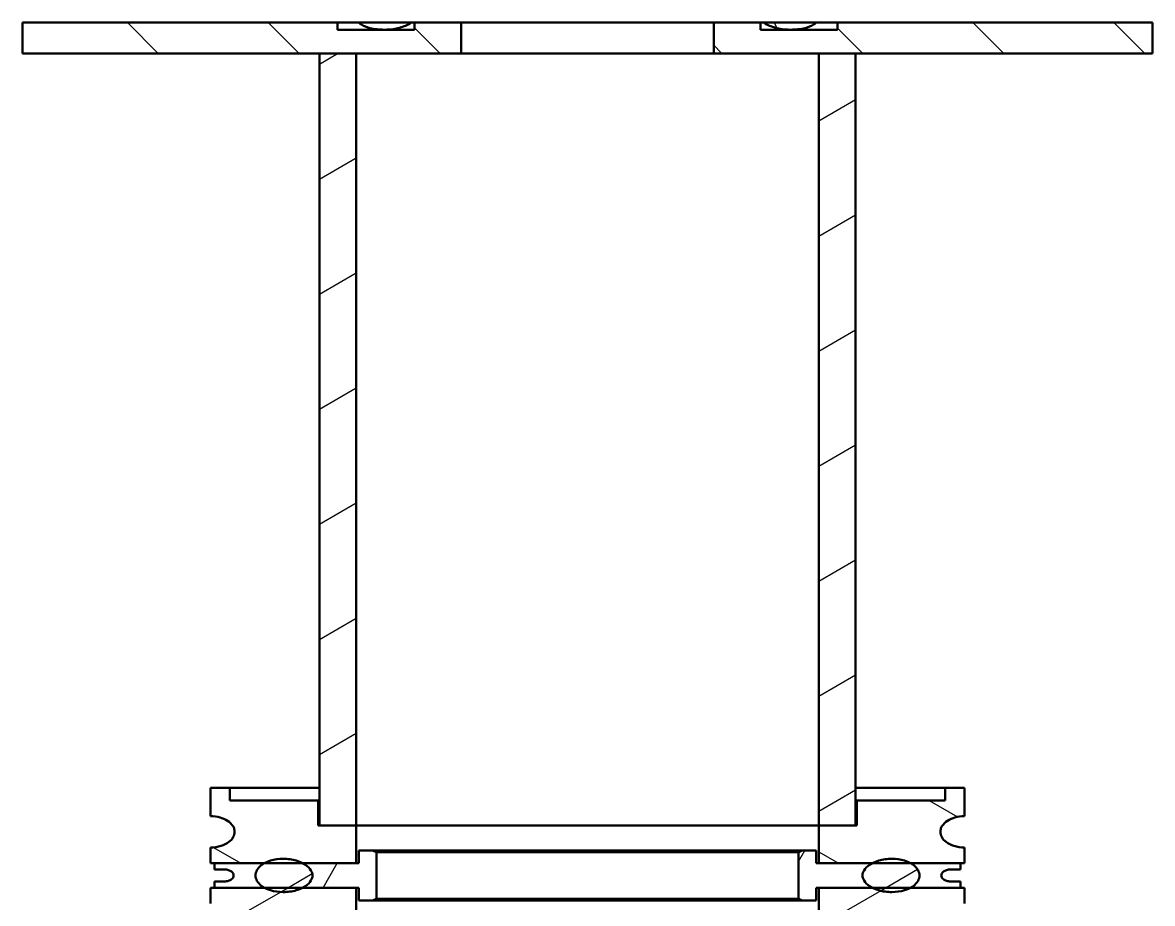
# Model space of a CAD drawing. Header units: millimetres. Extents: x 0 to 594, y 0 to 420.
# Drawn here: x 109.1 to 145.1, y 313 to 341.07 of the extents above; entities that cross this region are included whole.
import ezdxf

# ---------------------------------------------------------------- set-up
doc = ezdxf.new("R2010")
doc.units = ezdxf.units.MM
doc.header["$LTSCALE"] = 0.75
doc.layers.add('Hatching', color=7, linetype='Continuous', lineweight=25)
doc.layers.add('Visible', color=7, linetype='Continuous', lineweight=50)

msp = doc.modelspace()

# ---------------------------------------------------------------- hatches: boundary and pattern name
at = {"layer": 'Hatching'}
h = msp.add_hatch(dxfattribs=at)
h.set_pattern_fill('ANSI31', color=256, angle=270, style=0)
h.paths.add_polyline_path([(145.101, 341.068), (135.071, 341.068), (135.071, 340.843), (132.616, 340.843), (132.616, 341.068), (131.122, 341.068), (131.122, 340.083), (134.467, 340.083), (135.644, 340.083), (145.101, 340.083)], flags=0)
h.paths.add_polyline_path([(121.585, 341.068), (121.585, 340.843), (119.13, 340.843), (119.13, 341.068), (109.101, 341.068), (109.101, 340.083), (118.558, 340.083), (119.734, 340.083), (123.079, 340.083), (123.079, 341.068)], flags=0)
h = msp.add_hatch(dxfattribs=at)
h.set_pattern_fill('ANSI31', color=256, angle=255, style=0)
edge = h.paths.add_edge_path(flags=0)
edge.add_line((132.72, 341.068), (134.383, 341.068))
edge.add_spline(control_points=[(132.72, 341.068), (132.749, 341.046), (132.78, 341.026), (132.922, 340.949), (133.055, 340.908), (133.327, 340.855), (133.467, 340.843), (133.734, 340.843), (133.899, 340.859), (134.122, 340.917), (134.224, 340.955), (134.329, 341.022), (134.358, 341.043), (134.383, 341.068)], knot_values=[1.12105, 1.12105, 1.12105, 1.12105, 1.171166, 1.171166, 1.363533, 1.363533, 1.555899, 1.555899, 1.763722, 1.763722, 1.900425, 1.900425, 1.949693, 1.949693, 1.949693, 1.949693], degree=3, periodic=0)
edge = h.paths.add_edge_path(flags=0)
edge.add_spline(control_points=[(121.481, 341.068), (121.452, 341.046), (121.421, 341.026), (121.279, 340.949), (121.147, 340.908), (120.874, 340.855), (120.734, 340.843), (120.467, 340.843), (120.302, 340.859), (120.08, 340.917), (119.977, 340.955), (119.872, 341.022), (119.843, 341.043), (119.818, 341.068)], knot_values=[0.093774, 0.093774, 0.093774, 0.093774, 0.143889, 0.143889, 0.336256, 0.336256, 0.528623, 0.528623, 0.736445, 0.736445, 0.873149, 0.873149, 0.922417, 0.922417, 0.922417, 0.922417], degree=3, periodic=0)
edge.add_line((121.481, 341.068), (119.818, 341.068))
h = msp.add_hatch(dxfattribs=at)
h.set_pattern_fill('ANSI31', color=256, angle=165, style=0)
h.paths.add_polyline_path([(135.644, 340.083), (134.467, 340.083), (134.467, 315.483), (135.644, 315.483)], flags=0)
h.paths.add_polyline_path([(119.734, 340.083), (118.558, 340.083), (118.558, 315.483), (119.734, 315.483)], flags=0)
h = msp.add_hatch(dxfattribs=at)
h.set_pattern_fill('ANSI31', color=256, angle=285, style=0)
edge = h.paths.add_edge_path(flags=0)
edge.add_line((138.499, 316.283), (135.681, 316.283))
edge.add_line((135.681, 316.283), (135.681, 315.483))
edge.add_line((135.681, 315.483), (135.644, 315.483))
edge.add_line((135.644, 315.483), (134.467, 315.483))
edge.add_line((134.467, 315.483), (134.467, 314.283))
edge.add_line((134.467, 314.283), (136.174, 314.283))
edge.add_line((136.174, 314.283), (137.4, 314.283))
edge.add_line((137.4, 314.283), (138.988, 314.283))
edge.add_line((138.988, 314.283), (139.108, 314.283))
edge.add_line((139.108, 314.283), (139.108, 314.783))
edge.add_spline(control_points=[(139.108, 314.783), (139.002, 314.783), (138.877, 314.801), (138.693, 314.86), (138.598, 314.906), (138.474, 315.001), (138.419, 315.06), (138.361, 315.167), (138.344, 315.229), (138.344, 315.311), (138.349, 315.345), (138.365, 315.402), (138.38, 315.435), (138.436, 315.529), (138.505, 315.593), (138.64, 315.681), (138.73, 315.72), (138.9, 315.768), (139.013, 315.783), (139.108, 315.783)], knot_values=[0.462752, 0.462752, 0.462752, 0.462752, 0.620796, 0.620796, 0.752723, 0.752723, 0.854692, 0.854692, 0.934921, 0.934921, 0.977363, 0.977363, 1.023588, 1.023588, 1.141391, 1.141391, 1.264254, 1.264254, 1.406529, 1.406529, 1.406529, 1.406529], degree=3, periodic=0)
edge.add_line((139.108, 315.783), (139.108, 316.683))
edge.add_line((139.108, 316.683), (138.499, 316.683))
edge.add_line((138.499, 316.683), (138.499, 316.283))
edge = h.paths.add_edge_path(flags=0)
edge.add_line((118.521, 316.283), (115.702, 316.283))
edge.add_line((115.702, 316.283), (115.702, 316.683))
edge.add_line((115.702, 316.683), (115.093, 316.683))
edge.add_line((115.093, 316.683), (115.093, 315.783))
edge.add_spline(control_points=[(115.093, 315.783), (115.188, 315.783), (115.301, 315.768), (115.471, 315.72), (115.562, 315.681), (115.696, 315.593), (115.765, 315.529), (115.821, 315.435), (115.836, 315.402), (115.852, 315.345), (115.857, 315.311), (115.857, 315.229), (115.84, 315.167), (115.783, 315.06), (115.727, 315.001), (115.603, 314.906), (115.508, 314.86), (115.324, 314.801), (115.199, 314.783), (115.093, 314.783)], knot_values=[0.462855, 0.462855, 0.462855, 0.462855, 0.60513, 0.60513, 0.727993, 0.727993, 0.845795, 0.845795, 0.892021, 0.892021, 0.934462, 0.934462, 1.014691, 1.014691, 1.116661, 1.116661, 1.248588, 1.248588, 1.406632, 1.406632, 1.406632, 1.406632], degree=3, periodic=0)
edge.add_line((115.093, 314.783), (115.093, 314.283))
edge.add_line((115.093, 314.283), (115.214, 314.283))
edge.add_line((115.214, 314.283), (116.801, 314.283))
edge.add_line((116.801, 314.283), (118.027, 314.283))
edge.add_line((118.027, 314.283), (119.734, 314.283))
edge.add_line((119.734, 314.283), (119.734, 315.483))
edge.add_line((119.734, 315.483), (118.558, 315.483))
edge.add_line((118.558, 315.483), (118.521, 315.483))
edge.add_line((118.521, 315.483), (118.521, 316.283))
h = msp.add_hatch(dxfattribs=at)
h.set_pattern_fill('ANSI31', color=256, angle=195, style=0)
edge = h.paths.add_edge_path(flags=0)
edge.add_line((119.818, 313.503), (119.818, 313.093))
edge.add_line((119.818, 313.093), (120.247, 313.093))
edge.add_spline(control_points=[(120.247, 313.093), (120.313, 313.123), (120.38, 313.153)], knot_values=[0, 0, 0, 0.072891, 0.072891, 0.072891], weights=[1, 1.00001, 1], degree=2, periodic=0)
edge.add_line((120.38, 313.153), (120.38, 314.633))
edge.add_spline(control_points=[(120.38, 314.633), (120.313, 314.662), (120.247, 314.693)], knot_values=[0, 0, 0, 0.072891, 0.072891, 0.072891], weights=[1, 1.00001, 1], degree=2, periodic=0)
edge.add_line((120.247, 314.693), (119.818, 314.693))
edge.add_line((119.818, 314.693), (119.818, 314.283))
edge.add_line((119.818, 314.283), (119.734, 314.283))
edge.add_line((119.734, 314.283), (118.027, 314.283))
edge.add_spline(control_points=[(118.027, 314.283), (118.062, 314.265), (118.095, 314.245), (118.186, 314.182), (118.252, 314.12), (118.304, 314.031), (118.318, 314), (118.332, 313.948), (118.336, 313.918), (118.336, 313.867), (118.332, 313.837), (118.318, 313.786), (118.304, 313.755), (118.252, 313.666), (118.186, 313.604), (118.095, 313.54), (118.062, 313.521), (118.027, 313.503)], knot_values=[0.834153, 0.834153, 0.834153, 0.834153, 0.888207, 0.888207, 1.001084, 1.001084, 1.043196, 1.043196, 1.081259, 1.081259, 1.119323, 1.119323, 1.161435, 1.161435, 1.274312, 1.274312, 1.328365, 1.328365, 1.328365, 1.328365], degree=3, periodic=0)
edge.add_line((118.027, 313.503), (119.734, 313.503))
edge.add_line((119.734, 313.503), (119.818, 313.503))
edge = h.paths.add_edge_path(flags=0)
edge.add_line((134.383, 313.093), (134.383, 313.503))
edge.add_line((134.383, 313.503), (134.467, 313.503))
edge.add_line((134.467, 313.503), (136.174, 313.503))
edge.add_spline(control_points=[(136.174, 313.503), (136.139, 313.521), (136.106, 313.54), (136.015, 313.604), (135.949, 313.666), (135.897, 313.755), (135.884, 313.786), (135.869, 313.837), (135.865, 313.867), (135.865, 313.918), (135.869, 313.948), (135.884, 314), (135.897, 314.031), (135.949, 314.12), (136.015, 314.182), (136.106, 314.245), (136.139, 314.265), (136.174, 314.283)], knot_values=[0.834153, 0.834153, 0.834153, 0.834153, 0.888207, 0.888207, 1.001084, 1.001084, 1.043196, 1.043196, 1.081259, 1.081259, 1.119323, 1.119323, 1.161435, 1.161435, 1.274312, 1.274312, 1.328365, 1.328365, 1.328365, 1.328365], degree=3, periodic=0)
edge.add_line((136.174, 314.283), (134.467, 314.283))
edge.add_line((134.467, 314.283), (134.383, 314.283))
edge.add_line((134.383, 314.283), (134.383, 314.693))
edge.add_line((134.383, 314.693), (133.954, 314.693))
edge.add_spline(control_points=[(133.954, 314.693), (133.888, 314.662), (133.822, 314.633)], knot_values=[0, 0, 0, 0.072891, 0.072891, 0.072891], weights=[1, 1.00001, 1], degree=2, periodic=0)
edge.add_line((133.822, 314.633), (133.822, 313.153))
edge.add_spline(control_points=[(133.822, 313.153), (133.888, 313.123), (133.954, 313.093)], knot_values=[0, 0, 0, 0.072891, 0.072891, 0.072891], weights=[1, 1.00001, 1], degree=2, periodic=0)
edge.add_line((133.954, 313.093), (134.383, 313.093))
h = msp.add_hatch(dxfattribs=at)
h.set_pattern_fill('ANSI31', color=256, angle=270, style=0)
edge = h.paths.add_edge_path(flags=0)
edge.add_line((138.988, 313.503), (138.988, 313.703))
edge.add_line((138.988, 313.703), (138.669, 313.703))
edge.add_spline(control_points=[(138.669, 313.703), (138.628, 313.703), (138.579, 313.71), (138.508, 313.732), (138.472, 313.75), (138.425, 313.786), (138.404, 313.808), (138.382, 313.849), (138.375, 313.872), (138.375, 313.913), (138.382, 313.936), (138.404, 313.977), (138.425, 314), (138.472, 314.036), (138.508, 314.053), (138.579, 314.076), (138.628, 314.083), (138.669, 314.083)], knot_values=[0.179226, 0.179226, 0.179226, 0.179226, 0.24061, 0.24061, 0.290919, 0.290919, 0.329551, 0.329551, 0.359976, 0.359976, 0.390402, 0.390402, 0.429033, 0.429033, 0.479342, 0.479342, 0.540727, 0.540727, 0.540727, 0.540727], degree=3, periodic=0)
edge.add_line((138.669, 314.083), (138.988, 314.083))
edge.add_line((138.988, 314.083), (138.988, 314.283))
edge.add_line((138.988, 314.283), (137.4, 314.283))
edge.add_spline(control_points=[(137.4, 314.283), (137.43, 314.266), (137.458, 314.248), (137.541, 314.186), (137.6, 314.124), (137.661, 314.012), (137.679, 313.948), (137.679, 313.893), (137.679, 313.837), (137.661, 313.773), (137.6, 313.661), (137.541, 313.599), (137.458, 313.537), (137.43, 313.519), (137.4, 313.503)], knot_values=[-0.238058, -0.238058, -0.238058, -0.238058, -0.190947, -0.190947, -0.083127, -0.083127, 0, 0, 0, 0.083127, 0.083127, 0.190947, 0.190947, 0.238058, 0.238058, 0.238058, 0.238058], degree=3, periodic=0)
edge.add_line((137.4, 313.503), (138.988, 313.503))
edge = h.paths.add_edge_path(flags=0)
edge.add_line((115.214, 313.703), (115.214, 313.503))
edge.add_line((115.214, 313.503), (116.801, 313.503))
edge.add_spline(control_points=[(116.801, 313.503), (116.771, 313.519), (116.743, 313.537), (116.661, 313.599), (116.601, 313.661), (116.54, 313.773), (116.522, 313.837), (116.522, 313.893), (116.522, 313.948), (116.54, 314.012), (116.601, 314.124), (116.661, 314.186), (116.743, 314.248), (116.771, 314.266), (116.801, 314.283)], knot_values=[-0.238058, -0.238058, -0.238058, -0.238058, -0.190947, -0.190947, -0.083127, -0.083127, 0, 0, 0, 0.083127, 0.083127, 0.190947, 0.190947, 0.238058, 0.238058, 0.238058, 0.238058], degree=3, periodic=0)
edge.add_line((116.801, 314.283), (115.214, 314.283))
edge.add_line((115.214, 314.283), (115.214, 314.083))
edge.add_line((115.214, 314.083), (115.533, 314.083))
edge.add_spline(control_points=[(115.533, 314.083), (115.574, 314.083), (115.622, 314.076), (115.693, 314.053), (115.73, 314.036), (115.777, 314), (115.798, 313.977), (115.819, 313.936), (115.826, 313.913), (115.826, 313.872), (115.819, 313.849), (115.798, 313.808), (115.777, 313.786), (115.73, 313.75), (115.693, 313.732), (115.622, 313.71), (115.574, 313.703), (115.533, 313.703)], knot_values=[0.179226, 0.179226, 0.179226, 0.179226, 0.24061, 0.24061, 0.290919, 0.290919, 0.329551, 0.329551, 0.359976, 0.359976, 0.390402, 0.390402, 0.429033, 0.429033, 0.479342, 0.479342, 0.540727, 0.540727, 0.540727, 0.540727], degree=3, periodic=0)
edge.add_line((115.533, 313.703), (115.214, 313.703))
h = msp.add_hatch(dxfattribs=at)
h.set_pattern_fill('ANSI31', color=256, angle=165, style=0)
edge = h.paths.add_edge_path(flags=0)
edge.add_spline(control_points=[(116.522, 313.893), (116.522, 313.837), (116.54, 313.773), (116.601, 313.661), (116.661, 313.599), (116.743, 313.537), (116.772, 313.52), (116.801, 313.503)], knot_values=[0, 0, 0, 0, 0.083127, 0.083127, 0.190947, 0.190947, 0.238058, 0.238058, 0.238058, 0.238058], degree=3, periodic=0)
edge.add_spline(control_points=[(116.801, 313.503), (116.864, 313.469), (116.933, 313.44), (117.12, 313.383), (117.273, 313.363), (117.534, 313.363), (117.692, 313.384), (117.886, 313.44), (117.96, 313.469), (118.027, 313.503)], knot_values=[0.238058, 0.238058, 0.238058, 0.238058, 0.337523, 0.337523, 0.530476, 0.530476, 0.729284, 0.729284, 0.834153, 0.834153, 0.834153, 0.834153], degree=3, periodic=0)
edge.add_spline(control_points=[(118.027, 313.503), (118.062, 313.521), (118.095, 313.54), (118.186, 313.604), (118.252, 313.666), (118.304, 313.755), (118.318, 313.786), (118.332, 313.837), (118.336, 313.867), (118.336, 313.918), (118.332, 313.948), (118.318, 314), (118.304, 314.031), (118.252, 314.12), (118.186, 314.182), (118.095, 314.245), (118.062, 314.265), (118.027, 314.282)], knot_values=[0.834153, 0.834153, 0.834153, 0.834153, 0.888207, 0.888207, 1.001084, 1.001084, 1.043196, 1.043196, 1.081259, 1.081259, 1.119323, 1.119323, 1.161435, 1.161435, 1.274312, 1.274312, 1.328365, 1.328365, 1.328365, 1.328365], degree=3, periodic=0)
edge.add_spline(control_points=[(118.027, 314.282), (117.96, 314.317), (117.886, 314.345), (117.692, 314.402), (117.534, 314.423), (117.273, 314.423), (117.12, 314.403), (116.933, 314.346), (116.864, 314.317), (116.801, 314.282)], knot_values=[1.328365, 1.328365, 1.328365, 1.328365, 1.433235, 1.433235, 1.632043, 1.632043, 1.824996, 1.824996, 1.924461, 1.924461, 1.924461, 1.924461], degree=3, periodic=0)
edge.add_spline(control_points=[(116.801, 314.282), (116.772, 314.266), (116.743, 314.248), (116.661, 314.186), (116.601, 314.124), (116.54, 314.012), (116.522, 313.948), (116.522, 313.893)], knot_values=[1.924461, 1.924461, 1.924461, 1.924461, 1.971572, 1.971572, 2.079392, 2.079392, 2.162519, 2.162519, 2.162519, 2.162519], degree=3, periodic=0)
edge = h.paths.add_edge_path(flags=0)
edge.add_spline(control_points=[(137.679, 313.893), (137.679, 313.948), (137.661, 314.012), (137.6, 314.124), (137.541, 314.186), (137.458, 314.248), (137.43, 314.266), (137.4, 314.282)], knot_values=[0, 0, 0, 0, 0.083127, 0.083127, 0.190947, 0.190947, 0.238058, 0.238058, 0.238058, 0.238058], degree=3, periodic=0)
edge.add_spline(control_points=[(137.4, 314.282), (137.337, 314.317), (137.268, 314.346), (137.082, 314.403), (136.928, 314.423), (136.667, 314.423), (136.51, 314.402), (136.315, 314.345), (136.242, 314.317), (136.174, 314.282)], knot_values=[0.238058, 0.238058, 0.238058, 0.238058, 0.337523, 0.337523, 0.530476, 0.530476, 0.729284, 0.729284, 0.834153, 0.834153, 0.834153, 0.834153], degree=3, periodic=0)
edge.add_spline(control_points=[(136.174, 314.282), (136.139, 314.265), (136.106, 314.245), (136.015, 314.182), (135.949, 314.12), (135.897, 314.031), (135.884, 314), (135.869, 313.948), (135.865, 313.918), (135.865, 313.867), (135.869, 313.837), (135.884, 313.786), (135.897, 313.755), (135.949, 313.666), (136.015, 313.604), (136.106, 313.54), (136.139, 313.521), (136.174, 313.503)], knot_values=[0.834153, 0.834153, 0.834153, 0.834153, 0.888207, 0.888207, 1.001084, 1.001084, 1.043196, 1.043196, 1.081259, 1.081259, 1.119323, 1.119323, 1.161435, 1.161435, 1.274312, 1.274312, 1.328365, 1.328365, 1.328365, 1.328365], degree=3, periodic=0)
edge.add_spline(control_points=[(136.174, 313.503), (136.242, 313.469), (136.315, 313.44), (136.51, 313.384), (136.667, 313.363), (136.928, 313.363), (137.082, 313.383), (137.268, 313.44), (137.337, 313.469), (137.4, 313.503)], knot_values=[1.328365, 1.328365, 1.328365, 1.328365, 1.433235, 1.433235, 1.632043, 1.632043, 1.824996, 1.824996, 1.924461, 1.924461, 1.924461, 1.924461], degree=3, periodic=0)
edge.add_spline(control_points=[(137.4, 313.503), (137.43, 313.52), (137.458, 313.537), (137.541, 313.599), (137.6, 313.661), (137.661, 313.773), (137.679, 313.837), (137.679, 313.893)], knot_values=[1.924461, 1.924461, 1.924461, 1.924461, 1.971572, 1.971572, 2.079392, 2.079392, 2.162519, 2.162519, 2.162519, 2.162519], degree=3, periodic=0)
h = msp.add_hatch(dxfattribs=at)
h.set_pattern_fill('ANSI31', color=256, angle=165, style=0)
edge = h.paths.add_edge_path(flags=0)
edge.add_line((115.702, 311.503), (118.521, 311.503))
edge.add_line((118.521, 311.503), (118.521, 312.303))
edge.add_line((118.521, 312.303), (118.558, 312.303))
edge.add_line((118.558, 312.303), (119.327, 312.303))
edge.add_line((119.327, 312.303), (119.734, 312.303))
edge.add_line((119.734, 312.303), (119.734, 313.503))
edge.add_line((119.734, 313.503), (118.027, 313.503))
edge.add_line((118.027, 313.503), (118.027, 313.503))
edge.add_spline(control_points=[(118.027, 313.503), (117.96, 313.469), (117.886, 313.44), (117.692, 313.384), (117.534, 313.363), (117.273, 313.363), (117.12, 313.383), (116.933, 313.44), (116.864, 313.469), (116.801, 313.503)], knot_values=[0.238058, 0.238058, 0.238058, 0.238058, 0.342927, 0.342927, 0.541736, 0.541736, 0.734688, 0.734688, 0.834153, 0.834153, 0.834153, 0.834153], degree=3, periodic=0)
edge.add_line((116.801, 313.503), (116.801, 313.503))
edge.add_line((116.801, 313.503), (115.214, 313.503))
edge.add_line((115.214, 313.503), (115.093, 313.503))
edge.add_line((115.093, 313.503), (115.093, 313.003))
edge.add_spline(control_points=[(115.093, 313.003), (115.199, 313.003), (115.324, 312.984), (115.508, 312.925), (115.603, 312.88), (115.727, 312.785), (115.783, 312.725), (115.84, 312.618), (115.857, 312.556), (115.857, 312.474), (115.852, 312.441), (115.836, 312.384), (115.821, 312.35), (115.765, 312.256), (115.696, 312.192), (115.562, 312.105), (115.471, 312.066), (115.301, 312.018), (115.188, 312.003), (115.093, 312.003)], knot_values=[0.462752, 0.462752, 0.462752, 0.462752, 0.620796, 0.620796, 0.752723, 0.752723, 0.854692, 0.854692, 0.934921, 0.934921, 0.977363, 0.977363, 1.023588, 1.023588, 1.141391, 1.141391, 1.264254, 1.264254, 1.406529, 1.406529, 1.406529, 1.406529], degree=3, periodic=0)
edge.add_line((115.093, 312.003), (115.093, 311.103))
edge.add_line((115.093, 311.103), (115.702, 311.103))
edge.add_line((115.702, 311.103), (115.702, 311.503))
edge = h.paths.add_edge_path(flags=0)
edge.add_line((135.681, 311.503), (138.499, 311.503))
edge.add_line((138.499, 311.503), (138.499, 311.103))
edge.add_line((138.499, 311.103), (139.108, 311.103))
edge.add_line((139.108, 311.103), (139.108, 312.003))
edge.add_spline(control_points=[(139.108, 312.003), (139.013, 312.003), (138.9, 312.018), (138.73, 312.066), (138.64, 312.105), (138.505, 312.192), (138.436, 312.256), (138.38, 312.35), (138.365, 312.384), (138.349, 312.441), (138.344, 312.474), (138.344, 312.556), (138.361, 312.618), (138.419, 312.725), (138.474, 312.785), (138.598, 312.88), (138.693, 312.925), (138.877, 312.984), (139.002, 313.003), (139.108, 313.003)], knot_values=[0.462855, 0.462855, 0.462855, 0.462855, 0.60513, 0.60513, 0.727993, 0.727993, 0.845795, 0.845795, 0.892021, 0.892021, 0.934462, 0.934462, 1.014691, 1.014691, 1.116661, 1.116661, 1.248588, 1.248588, 1.406632, 1.406632, 1.406632, 1.406632], degree=3, periodic=0)
edge.add_line((139.108, 313.003), (139.108, 313.503))
edge.add_line((139.108, 313.503), (138.988, 313.503))
edge.add_line((138.988, 313.503), (137.4, 313.503))
edge.add_line((137.4, 313.503), (136.174, 313.503))
edge.add_line((136.174, 313.503), (134.467, 313.503))
edge.add_line((134.467, 313.503), (134.467, 312.303))
edge.add_line((134.467, 312.303), (134.874, 312.303))
edge.add_line((134.874, 312.303), (135.644, 312.303))
edge.add_line((135.644, 312.303), (135.681, 312.303))
edge.add_line((135.681, 312.303), (135.681, 311.503))

# ---------------------------------------------------------------- linework, layer by layer
at = {"layer": 'Visible', "extrusion": (1, -2e-16, 0)}
for p, q in [((119.13, 341.068), (109.101, 341.068)), ((109.101, 341.068), (109.101, 340.083)), ((119.13, 340.843), (119.13, 341.068)), ((119.13, 341.068), (119.818, 341.068)), ((121.481, 341.068), (119.818, 341.068)), ((121.481, 341.068), (121.585, 341.068)), ((121.585, 341.068), (121.585, 340.843)), ((123.079, 341.068), (121.585, 341.068)), ((123.079, 340.083), (123.079, 341.068)), ((123.079, 341.068), (131.122, 341.068)), ((132.616, 341.068), (131.122, 341.068)), ((131.122, 341.068), (131.122, 340.083)), ((132.616, 341.068), (132.72, 341.068)), ((132.616, 340.843), (132.616, 341.068)), ((134.383, 341.068), (132.72, 341.068)), ((134.383, 341.068), (135.071, 341.068)), ((145.101, 341.068), (135.071, 341.068)), ((135.071, 341.068), (135.071, 340.843)), ((145.101, 340.083), (145.101, 341.068)), ((121.585, 340.843), (119.13, 340.843)), ((135.071, 340.843), (132.616, 340.843)), ((109.101, 340.083), (123.079, 340.083)), ((119.734, 340.083), (118.558, 340.083)), ((118.558, 340.083), (118.558, 315.483)), ((119.734, 315.483), (119.734, 340.083)), ((131.122, 340.083), (123.079, 340.083)), ((131.122, 340.083), (145.101, 340.083)), ((135.644, 340.083), (134.467, 340.083)), ((134.467, 340.083), (134.467, 315.483)), ((135.644, 315.483), (135.644, 340.083)), ((115.702, 316.683), (115.093, 316.683)), ((115.093, 316.683), (115.093, 315.783)), ((115.702, 316.283), (115.702, 316.683)), ((118.558, 316.683), (115.702, 316.683)), ((138.499, 316.683), (135.644, 316.683)), ((139.108, 316.683), (138.499, 316.683)), ((138.499, 316.683), (138.499, 316.283)), ((139.108, 315.783), (139.108, 316.683)), ((118.521, 316.283), (115.702, 316.283)), ((118.521, 315.483), (118.521, 316.283)), ((118.558, 316.283), (118.521, 316.283)), ((135.681, 316.283), (135.644, 316.283)), ((138.499, 316.283), (135.681, 316.283)), ((135.681, 316.283), (135.681, 315.483)), ((119.734, 315.483), (118.521, 315.483)), ((118.558, 315.483), (119.734, 315.483)), ((134.467, 315.483), (119.734, 315.483)), ((119.734, 314.283), (119.734, 315.483)), ((119.734, 315.483), (134.467, 315.483)), ((134.467, 315.483), (135.644, 315.483)), ((135.681, 315.483), (134.467, 315.483)), ((134.467, 315.483), (134.467, 314.283)), ((115.093, 314.783), (115.093, 314.283)), ((120.247, 314.693), (119.818, 314.693)), ((119.818, 314.693), (119.818, 314.283)), ((120.247, 314.693), (133.954, 314.693)), ((134.383, 314.693), (133.954, 314.693)), ((134.383, 314.283), (134.383, 314.693)), ((139.108, 314.283), (139.108, 314.783)), ((115.093, 314.283), (119.734, 314.283)), ((116.801, 314.283), (115.214, 314.283)), ((115.214, 314.283), (115.214, 314.083)), ((119.818, 314.283), (118.027, 314.283)), ((120.38, 313.153), (120.38, 314.633)), ((133.822, 314.633), (120.38, 314.633)), ((133.822, 314.633), (133.822, 313.153)), ((136.174, 314.283), (134.383, 314.283)), ((134.467, 314.283), (139.108, 314.283)), ((138.988, 314.283), (137.4, 314.283)), ((138.988, 314.083), (138.988, 314.283)), ((115.214, 314.083), (115.533, 314.083)), ((138.669, 314.083), (138.988, 314.083)), ((115.214, 313.703), (115.214, 313.503)), ((115.533, 313.703), (115.214, 313.703)), ((138.988, 313.703), (138.669, 313.703)), ((138.988, 313.503), (138.988, 313.703)), ((119.734, 313.503), (115.093, 313.503)), ((115.093, 313.503), (115.093, 313.003)), ((115.214, 313.503), (116.801, 313.503)), ((118.027, 313.503), (119.818, 313.503)), ((119.734, 312.303), (119.734, 313.503)), ((119.818, 313.503), (119.818, 313.093)), ((134.383, 313.093), (134.383, 313.503)), ((134.383, 313.503), (136.174, 313.503)), ((139.108, 313.503), (134.467, 313.503)), ((134.467, 313.503), (134.467, 312.303)), ((137.4, 313.503), (138.988, 313.503)), ((139.108, 313.003), (139.108, 313.503)), ((119.818, 313.093), (120.247, 313.093)), ((133.954, 313.093), (120.247, 313.093)), ((120.38, 313.153), (133.822, 313.153)), ((133.954, 313.093), (134.383, 313.093))]:
    msp.add_line(p, q, dxfattribs=at)
at = {"layer": 'Visible'}
for points, knots in [([(119.818, 341.068), (119.843, 341.043), (119.872, 341.022), (119.977, 340.955), (120.08, 340.917), (120.302, 340.859), (120.467, 340.843), (120.734, 340.843), (120.874, 340.855), (121.147, 340.908), (121.279, 340.949), (121.421, 341.026), (121.452, 341.046), (121.481, 341.068)], [0.0937738, 0.0937738, 0.0937738, 0.0937738, 0.1430413, 0.1430413, 0.279745, 0.279745, 0.4875675, 0.4875675, 0.6799343, 0.6799343, 0.872301, 0.872301, 0.9224166, 0.9224166, 0.9224166, 0.9224166]), ([(132.72, 341.068), (132.749, 341.046), (132.78, 341.026), (132.922, 340.949), (133.055, 340.908), (133.327, 340.855), (133.467, 340.843), (133.734, 340.843), (133.899, 340.859), (134.122, 340.917), (134.224, 340.955), (134.329, 341.022), (134.358, 341.043), (134.383, 341.068)], [1.1210502, 1.1210502, 1.1210502, 1.1210502, 1.1711658, 1.1711658, 1.3635326, 1.3635326, 1.5558993, 1.5558993, 1.7637218, 1.7637218, 1.9004255, 1.9004255, 1.949693, 1.949693, 1.949693, 1.949693]), ([(115.093, 315.783), (115.188, 315.783), (115.301, 315.768), (115.471, 315.72), (115.562, 315.681), (115.696, 315.593), (115.765, 315.529), (115.821, 315.435), (115.836, 315.402), (115.852, 315.345), (115.857, 315.311), (115.857, 315.229), (115.84, 315.167), (115.783, 315.06), (115.727, 315.001), (115.603, 314.906), (115.508, 314.86), (115.324, 314.801), (115.199, 314.783), (115.093, 314.783)], [0.4628549, 0.4628549, 0.4628549, 0.4628549, 0.6051301, 0.6051301, 0.7279932, 0.7279932, 0.8457955, 0.8457955, 0.892021, 0.892021, 0.9344623, 0.9344623, 1.0146915, 1.0146915, 1.1166608, 1.1166608, 1.2485877, 1.2485877, 1.4066322, 1.4066322, 1.4066322, 1.4066322]), ([(139.108, 314.783), (139.002, 314.783), (138.877, 314.801), (138.693, 314.86), (138.598, 314.906), (138.474, 315.001), (138.419, 315.06), (138.361, 315.167), (138.344, 315.229), (138.344, 315.311), (138.349, 315.345), (138.365, 315.402), (138.38, 315.435), (138.436, 315.529), (138.505, 315.593), (138.64, 315.681), (138.73, 315.72), (138.9, 315.768), (139.013, 315.783), (139.108, 315.783)], [0.4627515, 0.4627515, 0.4627515, 0.4627515, 0.620796, 0.620796, 0.752723, 0.752723, 0.8546923, 0.8546923, 0.9349214, 0.9349214, 0.9773627, 0.9773627, 1.0235883, 1.0235883, 1.1413906, 1.1413906, 1.2642536, 1.2642536, 1.4065289, 1.4065289, 1.4065289, 1.4065289]), ([(116.522, 313.893), (116.522, 313.837), (116.54, 313.773), (116.601, 313.661), (116.661, 313.599), (116.797, 313.498), (116.903, 313.449), (117.12, 313.383), (117.273, 313.363), (117.534, 313.363), (117.692, 313.384), (117.921, 313.45), (118.037, 313.5), (118.186, 313.604), (118.252, 313.666), (118.304, 313.755), (118.318, 313.786), (118.332, 313.837), (118.336, 313.867), (118.336, 313.918), (118.332, 313.948), (118.318, 314), (118.304, 314.031), (118.252, 314.12), (118.186, 314.182), (118.037, 314.285), (117.921, 314.335), (117.692, 314.402), (117.534, 314.423), (117.273, 314.423), (117.12, 314.403), (116.903, 314.336), (116.797, 314.288), (116.661, 314.186), (116.601, 314.124), (116.54, 314.012), (116.522, 313.948), (116.522, 313.893)], [0, 0, 0, 0, 0.083127, 0.083127, 0.190947, 0.190947, 0.337523, 0.337523, 0.530476, 0.530476, 0.729284, 0.729284, 0.888207, 0.888207, 1.001084, 1.001084, 1.043196, 1.043196, 1.081259, 1.081259, 1.119323, 1.119323, 1.161435, 1.161435, 1.274312, 1.274312, 1.433235, 1.433235, 1.632043, 1.632043, 1.824996, 1.824996, 1.971572, 1.971572, 2.079392, 2.079392, 2.162519, 2.162519, 2.162519, 2.162519]), ([(116.801, 313.503), (116.771, 313.519), (116.743, 313.537), (116.661, 313.599), (116.601, 313.661), (116.54, 313.773), (116.522, 313.837), (116.522, 313.893), (116.522, 313.948), (116.54, 314.012), (116.601, 314.124), (116.661, 314.186), (116.743, 314.248), (116.771, 314.266), (116.801, 314.283)], [-0.2380578, -0.2380578, -0.2380578, -0.2380578, -0.1909472, -0.1909472, -0.0831268, -0.0831268, 0, 0, 0, 0.0831268, 0.0831268, 0.1909472, 0.1909472, 0.2380578, 0.2380578, 0.2380578, 0.2380578]), ([(118.027, 314.283), (118.062, 314.265), (118.095, 314.245), (118.186, 314.182), (118.252, 314.12), (118.304, 314.031), (118.318, 314), (118.332, 313.948), (118.336, 313.918), (118.336, 313.867), (118.332, 313.837), (118.318, 313.786), (118.304, 313.755), (118.252, 313.666), (118.186, 313.604), (118.095, 313.54), (118.062, 313.521), (118.027, 313.503)], [0.8341535, 0.8341535, 0.8341535, 0.8341535, 0.8882068, 0.8882068, 1.0010839, 1.0010839, 1.0431955, 1.0431955, 1.0812594, 1.0812594, 1.1193233, 1.1193233, 1.1614349, 1.1614349, 1.274312, 1.274312, 1.3283654, 1.3283654, 1.3283654, 1.3283654]), ([(137.679, 313.893), (137.679, 313.948), (137.661, 314.012), (137.6, 314.124), (137.541, 314.186), (137.405, 314.288), (137.298, 314.336), (137.082, 314.403), (136.928, 314.423), (136.667, 314.423), (136.51, 314.402), (136.281, 314.335), (136.164, 314.285), (136.015, 314.182), (135.949, 314.12), (135.897, 314.031), (135.884, 314), (135.869, 313.948), (135.865, 313.918), (135.865, 313.867), (135.869, 313.837), (135.884, 313.786), (135.897, 313.755), (135.949, 313.666), (136.015, 313.604), (136.164, 313.5), (136.281, 313.45), (136.51, 313.384), (136.667, 313.363), (136.928, 313.363), (137.082, 313.383), (137.298, 313.449), (137.405, 313.498), (137.541, 313.599), (137.6, 313.661), (137.661, 313.773), (137.679, 313.837), (137.679, 313.893)], [0, 0, 0, 0, 0.083127, 0.083127, 0.190947, 0.190947, 0.337523, 0.337523, 0.530476, 0.530476, 0.729284, 0.729284, 0.888207, 0.888207, 1.001084, 1.001084, 1.043196, 1.043196, 1.081259, 1.081259, 1.119323, 1.119323, 1.161435, 1.161435, 1.274312, 1.274312, 1.433235, 1.433235, 1.632043, 1.632043, 1.824996, 1.824996, 1.971572, 1.971572, 2.079392, 2.079392, 2.162519, 2.162519, 2.162519, 2.162519]), ([(136.174, 313.503), (136.139, 313.521), (136.106, 313.54), (136.015, 313.604), (135.949, 313.666), (135.897, 313.755), (135.884, 313.786), (135.869, 313.837), (135.865, 313.867), (135.865, 313.918), (135.869, 313.948), (135.884, 314), (135.897, 314.031), (135.949, 314.12), (136.015, 314.182), (136.106, 314.245), (136.139, 314.265), (136.174, 314.283)], [0.8341535, 0.8341535, 0.8341535, 0.8341535, 0.8882068, 0.8882068, 1.0010839, 1.0010839, 1.0431955, 1.0431955, 1.0812594, 1.0812594, 1.1193233, 1.1193233, 1.1614349, 1.1614349, 1.274312, 1.274312, 1.3283654, 1.3283654, 1.3283654, 1.3283654]), ([(137.4, 314.283), (137.43, 314.266), (137.458, 314.248), (137.541, 314.186), (137.6, 314.124), (137.661, 314.012), (137.679, 313.948), (137.679, 313.893), (137.679, 313.837), (137.661, 313.773), (137.6, 313.661), (137.541, 313.599), (137.458, 313.537), (137.43, 313.519), (137.4, 313.503)], [-0.2380578, -0.2380578, -0.2380578, -0.2380578, -0.1909472, -0.1909472, -0.0831268, -0.0831268, 0, 0, 0, 0.0831268, 0.0831268, 0.1909472, 0.1909472, 0.2380578, 0.2380578, 0.2380578, 0.2380578]), ([(115.533, 314.083), (115.574, 314.083), (115.622, 314.076), (115.693, 314.053), (115.73, 314.036), (115.777, 314), (115.798, 313.977), (115.819, 313.936), (115.826, 313.913), (115.826, 313.872), (115.819, 313.849), (115.798, 313.808), (115.777, 313.786), (115.73, 313.75), (115.693, 313.732), (115.622, 313.71), (115.574, 313.703), (115.533, 313.703)], [0.1792259, 0.1792259, 0.1792259, 0.1792259, 0.2406102, 0.2406102, 0.2909193, 0.2909193, 0.3295507, 0.3295507, 0.3599763, 0.3599763, 0.390402, 0.390402, 0.4290334, 0.4290334, 0.4793424, 0.4793424, 0.5407268, 0.5407268, 0.5407268, 0.5407268]), ([(138.669, 313.703), (138.628, 313.703), (138.579, 313.71), (138.508, 313.732), (138.472, 313.75), (138.425, 313.786), (138.404, 313.808), (138.382, 313.849), (138.375, 313.872), (138.375, 313.913), (138.382, 313.936), (138.404, 313.977), (138.425, 314), (138.472, 314.036), (138.508, 314.053), (138.579, 314.076), (138.628, 314.083), (138.669, 314.083)], [0.1792259, 0.1792259, 0.1792259, 0.1792259, 0.2406102, 0.2406102, 0.2909193, 0.2909193, 0.3295507, 0.3295507, 0.3599763, 0.3599763, 0.390402, 0.390402, 0.4290334, 0.4290334, 0.4793424, 0.4793424, 0.5407268, 0.5407268, 0.5407268, 0.5407268])]:
    msp.add_open_spline(points, degree=3, knots=knots, dxfattribs=at)
for points in [[(120.38, 314.633), (120.313, 314.662), (120.247, 314.693)], [(133.954, 314.693), (133.888, 314.662), (133.822, 314.633)], [(120.247, 313.093), (120.313, 313.123), (120.38, 313.153)], [(133.822, 313.153), (133.888, 313.123), (133.954, 313.093)]]:
    msp.add_rational_spline(points, [1, 1.00000976802, 1], degree=2, dxfattribs=at)

doc.saveas('drawing.dxf')
